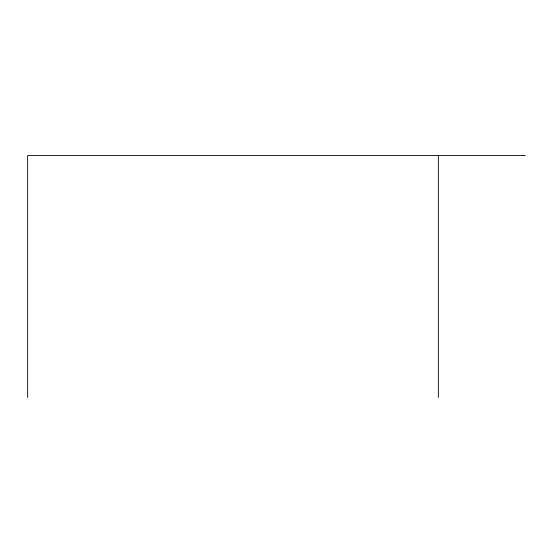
<?xml version="1.0" encoding="UTF-8"?>
<svg xmlns="http://www.w3.org/2000/svg" width="553" height="553" viewBox="0 0 553 553"><rect width="100%" height="100%" fill="white"/><g stroke="black" fill="none" stroke-linecap="round" stroke-linejoin="round"><path stroke-width="0.83" d="M525.35 155.573L27.65 155.573L27.65 397.427M438.349 155.573L438.349 397.427"/></g></svg>
